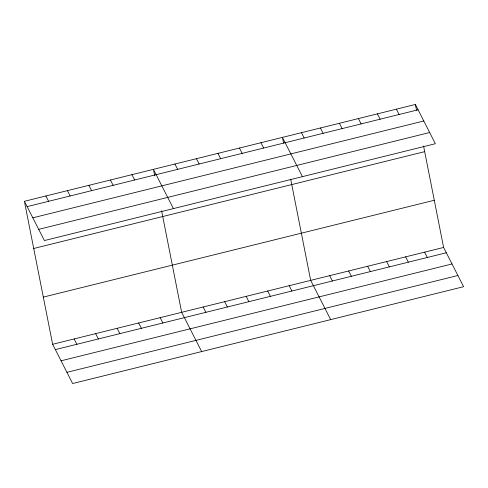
<?xml version="1.0" encoding="UTF-8"?>
<svg xmlns="http://www.w3.org/2000/svg" width="488" height="488" viewBox="0 0 488 488"><rect width="100%" height="100%" fill="white"/><g stroke="black" fill="none" stroke-linecap="round" stroke-linejoin="round"><path stroke-width="0.73" d="M24.4 201.3L415.367 104.469L435.363 143.716L44.396 240.547L24.4 201.3L52.637 344.284L72.633 383.531L463.6 286.7L443.604 247.453L423.553 145.93M27.114 206.625L418.082 109.794M32.818 217.819L423.785 120.987M38.692 229.354L429.66 132.523M33.715 248.484L424.682 151.652M43.316 297.101L434.283 200.263M52.637 344.284L443.604 247.453M55.345 349.609L446.313 252.772M61.049 360.803L452.016 263.971M66.929 372.338L457.897 275.506M396.378 109.172L399.092 114.497M377.389 113.875L380.103 119.2M358.399 118.578L361.108 123.903M424.609 252.156L427.323 257.475M339.41 123.281L342.118 128.606M405.62 256.859L408.334 262.178M320.421 127.984L323.129 133.309M386.63 261.562L389.345 266.887M301.425 132.687L304.14 138.012M367.641 266.265L370.355 271.59M302.438 176.644L282.436 137.39L283.565 143.112M348.652 270.968L351.366 276.293M329.662 275.671L332.377 280.996M260.934 142.716L263.648 148.041M330.669 319.622L310.673 280.374L290.769 179.572M239.431 148.041L242.146 153.366M289.171 285.7L291.885 291.025M217.929 153.366L220.643 158.691M267.668 291.025L270.376 296.35M196.426 158.691L199.141 164.017M246.166 296.35L248.874 301.675M174.924 164.023L177.638 169.342M224.657 301.675L227.371 307.001M173.417 208.596L153.421 169.348L154.69 175.778M203.154 307.001L205.869 312.326M131.919 174.674L134.627 179.999M201.654 351.58L181.652 312.326L161.607 210.81M110.41 179.999L113.124 185.324M160.149 317.651L162.864 322.977M88.907 185.324L91.622 190.649M138.647 322.977L141.361 328.302M67.405 190.649L70.12 195.975M117.144 328.302L119.859 333.627M45.902 195.975L48.617 201.3M95.642 333.627L98.356 338.953M74.139 338.959L76.848 344.278M415.367 104.469L416.496 110.19"/></g></svg>
